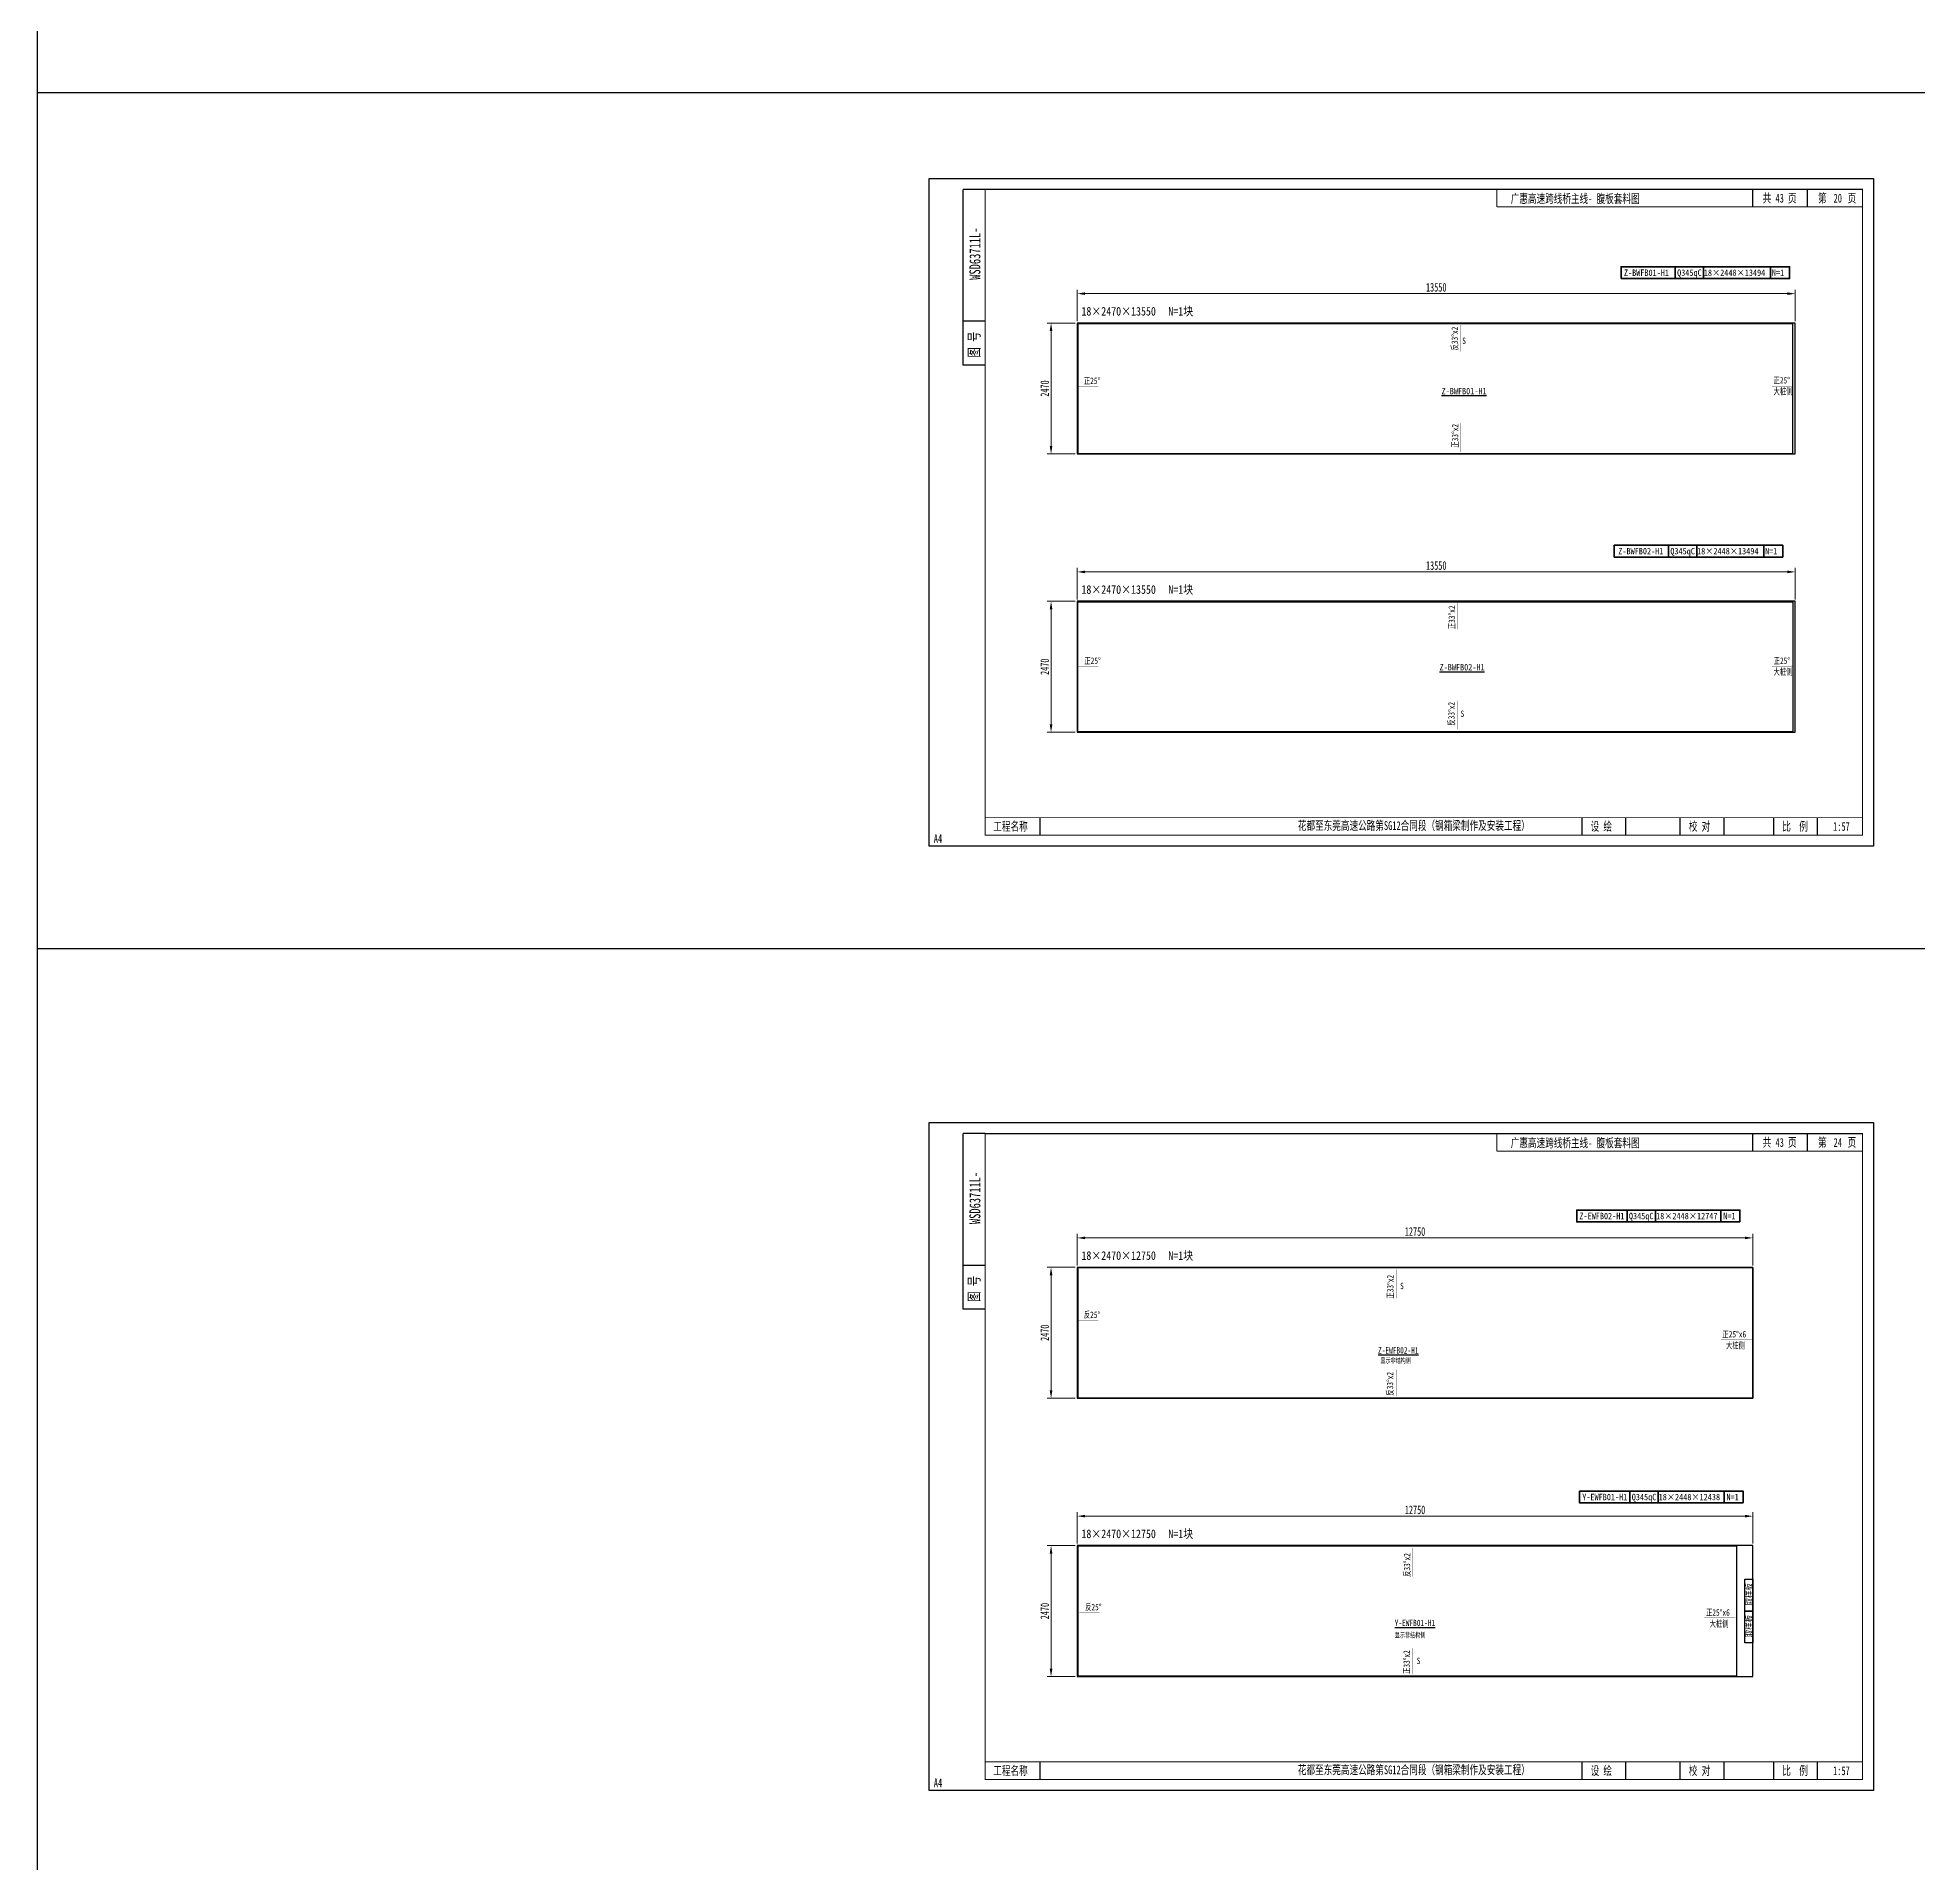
# Model space of a CAD drawing. Extents: x 1629247 to 2251351, y -601856 to -65897.
# Drawn here: x 1852530 to 1888018, y -532712 to -498264 of the extents above; entities that cross this region are included whole.
import ezdxf
from ezdxf.enums import TextEntityAlignment as Align

# ---------------------------------------------------------------- set-up
doc = ezdxf.new("R2010")
doc.units = 0
doc.header["$LTSCALE"] = 2
doc.header["$MEASUREMENT"] = 0
doc.header["$PDMODE"] = 35
doc.header["$PDSIZE"] = 50
doc.linetypes.add('PHANTOM', pattern=[63.5, 31.75, -6.35, 6.35, -6.35, 6.35, -6.35])
doc.layers.get('0').update_dxf_attribs({"linetype": 'CONTINUOUS'})
doc.layers.get('Defpoints').update_dxf_attribs({"linetype": 'CONTINUOUS'})
doc.layers.add('1图框轮廓', color=7, linetype='CONTINUOUS', lineweight=35)
doc.layers.add('标注层', color=3, linetype='CONTINUOUS', lineweight=13)
doc.layers.add('A3', color=7, linetype='CONTINUOUS')
doc.styles.add('仿宋', font='仿宋_GB2312_1.ttf', dxfattribs={"width": 0.7})
doc.dimstyles.new('标准标注样式-60', dxfattribs={"dimscale": 60, "dimtxt": 2.7, "dimasz": 2.5, "dimexe": 1.25, "dimexo": 0.625, "dimtad": 1, "dimdec": 0, "dimdsep": 46, "dimtxsty": '仿宋', "dimcen": 2.5, "dimclrd": 3, "dimclre": 3, "dimclrt": 4, "dimazin": 0, "dimtfac": 1, "dimtdec": 0, "dimtmove": 0, "dimatfit": 3, "dimfxl": 1.25, "dimlwd": 13, "dimlwe": 13, "dimarcsym": 0})

# ---------------------------------------------------------------- blocks, each defined once
blk = doc.blocks.new('*D345')
at = {"color": 3, "lineweight": 13, "ltscale": 3}
for p, q in [((1872146, -503612), (1872146, -503020)), ((1885696, -503612), (1885696, -503020))]:
    blk.add_line(p, q, dxfattribs=at)
at = {"color": 3, "linetype": 'ByBlock', "lineweight": 13, "ltscale": 3}
blk.add_line((1885546, -503095), (1872296, -503095), dxfattribs=at)
at = {"color": 3, "ltscale": 3}
for points in [[(1872296, -503070), (1872296, -503120), (1872146, -503095)], [(1885546, -503070), (1885546, -503120), (1885696, -503095)]]:
    blk.add_solid(points, dxfattribs=at)
at = {"layer": 'Defpoints', "color": 0, "ltscale": 3}
for p in [(1872146, -503095), (1872146, -503650), (1885696, -503650)]:
    blk.add_point(p, dxfattribs=at)
at = {"color": 4, "ltscale": 3, "insert": (1878921, -502976), "char_height": 162, "attachment_point": 5, "style": '仿宋'}
blk.add_mtext('13550', dxfattribs=at)
blk = doc.blocks.new('*D346')
at = {"color": 3, "lineweight": 13, "ltscale": 3}
for p, q in [((1872109, -503650), (1871578, -503650)), ((1872109, -506120), (1871578, -506120))]:
    blk.add_line(p, q, dxfattribs=at)
at = {"color": 3, "linetype": 'ByBlock', "lineweight": 13, "ltscale": 3}
blk.add_line((1871653, -503800), (1871653, -505970), dxfattribs=at)
at = {"color": 3, "ltscale": 3}
for points in [[(1871628, -503800), (1871678, -503800), (1871653, -503650)], [(1871628, -505970), (1871678, -505970), (1871653, -506120)]]:
    blk.add_solid(points, dxfattribs=at)
at = {"layer": 'Defpoints', "color": 0, "ltscale": 3}
for p in [(1872146, -503650), (1871653, -506120), (1872146, -506120)]:
    blk.add_point(p, dxfattribs=at)
at = {"color": 4, "ltscale": 3, "insert": (1871535, -504885), "char_height": 162, "attachment_point": 5, "rotation": 90, "style": '仿宋'}
blk.add_mtext('2470', dxfattribs=at)
blk = doc.blocks.new('tukuangA4-')
at = {"layer": 'A3'}
for p, q in [((537, 7565), (537, 10327)), ((882, 10327), (537, 10327)), ((12951, 10051), (12951, 10327)), ((13814, 10051), (13814, 10327)), ((882, 8256), (537, 8256)), ((882, 7565), (537, 7565)), ((1745, 173), (1745, 449)), ((10266, 173), (10266, 449)), ((10957, 173), (10957, 449)), ((11811, 173), (11811, 449)), ((12502, 173), (12502, 449)), ((13280, 173), (13280, 449)), ((13971, 173), (13971, 449))]:
    blk.add_line(p, q, dxfattribs=at)
blk.add_lwpolyline([(14850, 10500), (14850, 0), (0, 0), (0, 10500)], close=True, dxfattribs=at)
for points, const_width in [([(882, 10327), (14677, 10327), (14677, 173), (882, 173), (882, 10327)], 17.3), ([(8927, 10051), (8927, 10327)], 13.8), ([(8927, 10051), (14677, 10051)], 13.8), ([(882, 449), (14677, 449)], 13.8)]:
    blk.add_lwpolyline(points, dxfattribs=dict(at, const_width=const_width))
at = {"layer": 'A3', "color": 7, "linetype": 'Continuous', "style": '仿宋', "width": 0.7}
for s, p in [('共    页', (13106, 10120)), ('第     页', (13977, 10120)), ('工程名称', (1009, 242)), ('花都至东莞高速公路第SG12合同段（钢箱梁制作及安装工程）', (5798, 255)), ('设 绘', (10401, 242)), ('校 对', (11946, 242)), ('比  例', (13415, 242))]:
    blk.add_text(s, height=138.1, dxfattribs=at).set_placement(p)
blk.add_text('WSD63711L-', height=172.6, rotation=90, dxfattribs=at).set_placement((806, 9316), align=Align.CENTER)
blk.add_text('图 号', height=172.6, rotation=90, dxfattribs=at).set_placement((793, 7681))
blk.add_text('A4', height=138.1, dxfattribs=at).set_placement((139, 50), align=Align.CENTER)
blk = doc.blocks.new('*D347')
at = {"color": 3, "lineweight": 13, "ltscale": 3}
for p, q in [((1872146, -508863), (1872146, -508270)), ((1885696, -508863), (1885696, -508270))]:
    blk.add_line(p, q, dxfattribs=at)
at = {"color": 3, "linetype": 'ByBlock', "lineweight": 13, "ltscale": 3}
blk.add_line((1885546, -508345), (1872296, -508345), dxfattribs=at)
at = {"color": 3, "ltscale": 3}
for points in [[(1872296, -508320), (1872296, -508370), (1872146, -508345)], [(1885546, -508320), (1885546, -508370), (1885696, -508345)]]:
    blk.add_solid(points, dxfattribs=at)
at = {"layer": 'Defpoints', "color": 0, "ltscale": 3}
for p in [(1872146, -508345), (1872146, -508900), (1885696, -508900)]:
    blk.add_point(p, dxfattribs=at)
at = {"color": 4, "ltscale": 3, "insert": (1878921, -508226), "char_height": 162, "attachment_point": 5, "style": '仿宋'}
blk.add_mtext('13550', dxfattribs=at)
blk = doc.blocks.new('*D348')
at = {"color": 3, "lineweight": 13, "ltscale": 3}
for p, q in [((1872109, -508900), (1871578, -508900)), ((1872109, -511370), (1871578, -511370))]:
    blk.add_line(p, q, dxfattribs=at)
at = {"color": 3, "linetype": 'ByBlock', "lineweight": 13, "ltscale": 3}
blk.add_line((1871653, -509050), (1871653, -511220), dxfattribs=at)
at = {"color": 3, "ltscale": 3}
for points in [[(1871628, -509050), (1871678, -509050), (1871653, -508900)], [(1871628, -511220), (1871678, -511220), (1871653, -511370)]]:
    blk.add_solid(points, dxfattribs=at)
at = {"layer": 'Defpoints', "color": 0, "ltscale": 3}
for p in [(1872146, -508900), (1871653, -511370), (1872146, -511370)]:
    blk.add_point(p, dxfattribs=at)
at = {"color": 4, "ltscale": 3, "insert": (1871535, -510135), "char_height": 162, "attachment_point": 5, "rotation": 90, "style": '仿宋'}
blk.add_mtext('2470', dxfattribs=at)
blk = doc.blocks.new('*D361')
at = {"color": 3, "lineweight": 13, "ltscale": 3}
for p, q in [((1872146, -521429), (1872146, -520836)), ((1884896, -521429), (1884896, -520836))]:
    blk.add_line(p, q, dxfattribs=at)
at = {"color": 3, "linetype": 'ByBlock', "lineweight": 13, "ltscale": 3}
blk.add_line((1884746, -520911), (1872296, -520911), dxfattribs=at)
at = {"color": 3, "ltscale": 3}
for points in [[(1872296, -520886), (1872296, -520936), (1872146, -520911)], [(1884746, -520886), (1884746, -520936), (1884896, -520911)]]:
    blk.add_solid(points, dxfattribs=at)
at = {"layer": 'Defpoints', "color": 0, "ltscale": 3}
for p in [(1872146, -520911), (1872146, -521466), (1884896, -521466)]:
    blk.add_point(p, dxfattribs=at)
at = {"color": 4, "ltscale": 3, "insert": (1878521, -520792), "char_height": 162, "attachment_point": 5, "style": '仿宋'}
blk.add_mtext('12750', dxfattribs=at)
blk = doc.blocks.new('*D362')
at = {"color": 3, "lineweight": 13, "ltscale": 3}
for p, q in [((1872109, -521466), (1871578, -521466)), ((1872109, -523936), (1871578, -523936))]:
    blk.add_line(p, q, dxfattribs=at)
at = {"color": 3, "linetype": 'ByBlock', "lineweight": 13, "ltscale": 3}
blk.add_line((1871653, -521616), (1871653, -523786), dxfattribs=at)
at = {"color": 3, "ltscale": 3}
for points in [[(1871628, -521616), (1871678, -521616), (1871653, -521466)], [(1871628, -523786), (1871678, -523786), (1871653, -523936)]]:
    blk.add_solid(points, dxfattribs=at)
at = {"layer": 'Defpoints', "color": 0, "ltscale": 3}
for p in [(1872146, -521466), (1871653, -523936), (1872146, -523936)]:
    blk.add_point(p, dxfattribs=at)
at = {"color": 4, "ltscale": 3, "insert": (1871535, -522701), "char_height": 162, "attachment_point": 5, "rotation": 90, "style": '仿宋'}
blk.add_mtext('2470', dxfattribs=at)
blk = doc.blocks.new('*D363')
at = {"color": 3, "lineweight": 13, "ltscale": 3}
for p, q in [((1872146, -526679), (1872146, -526086)), ((1884896, -526679), (1884896, -526086))]:
    blk.add_line(p, q, dxfattribs=at)
at = {"color": 3, "linetype": 'ByBlock', "lineweight": 13, "ltscale": 3}
blk.add_line((1884746, -526161), (1872296, -526161), dxfattribs=at)
at = {"color": 3, "ltscale": 3}
for points in [[(1872296, -526136), (1872296, -526186), (1872146, -526161)], [(1884746, -526136), (1884746, -526186), (1884896, -526161)]]:
    blk.add_solid(points, dxfattribs=at)
at = {"layer": 'Defpoints', "color": 0, "ltscale": 3}
for p in [(1872146, -526161), (1872146, -526717), (1884896, -526717)]:
    blk.add_point(p, dxfattribs=at)
at = {"color": 4, "ltscale": 3, "insert": (1878521, -526043), "char_height": 162, "attachment_point": 5, "style": '仿宋'}
blk.add_mtext('12750', dxfattribs=at)
blk = doc.blocks.new('*D364')
at = {"color": 3, "lineweight": 13, "ltscale": 3}
for p, q in [((1872109, -526717), (1871578, -526717)), ((1872109, -529187), (1871578, -529187))]:
    blk.add_line(p, q, dxfattribs=at)
at = {"color": 3, "linetype": 'ByBlock', "lineweight": 13, "ltscale": 3}
blk.add_line((1871653, -526867), (1871653, -529037), dxfattribs=at)
at = {"color": 3, "ltscale": 3}
for points in [[(1871628, -526867), (1871678, -526867), (1871653, -526717)], [(1871628, -529037), (1871678, -529037), (1871653, -529187)]]:
    blk.add_solid(points, dxfattribs=at)
at = {"layer": 'Defpoints', "color": 0, "ltscale": 3}
for p in [(1872146, -526717), (1871653, -529187), (1872146, -529187)]:
    blk.add_point(p, dxfattribs=at)
at = {"color": 4, "ltscale": 3, "insert": (1871535, -527952), "char_height": 162, "attachment_point": 5, "rotation": 90, "style": '仿宋'}
blk.add_mtext('2470', dxfattribs=at)

msp = doc.modelspace()

# ---------------------------------------------------------------- linework, layer by layer
at = {"color": 8, "ltscale": 3}
for p, q in [((1852530.5, -499301.2), (2049720.8, -499301.2)), ((1852530.5, -515450.2), (2049720.8, -515450.2))]:
    msp.add_line(p, q, dxfattribs=at)
for points in [[(1852530.5, -417867.6), (2049720.8, -417867.6), (2049720.8, -587413.7), (1852530.5, -587413.7)], [(1872146.3, -506120), (1885696.3, -506120), (1885696.3, -503650), (1872146.3, -503650)], [(1872146.3, -511370.2), (1885696.3, -511370.2), (1885696.3, -508900.2), (1872146.3, -508900.2)], [(1872146.3, -523936.3), (1884896.3, -523936.3), (1884896.3, -521466.3), (1872146.3, -521466.3)], [(1872146.3, -529186.6), (1884896.3, -529186.6), (1884896.3, -526716.6), (1872146.3, -526716.6)], [(1884746.3, -527351.6), (1884896.3, -527351.6), (1884896.3, -527951.6), (1884746.3, -527951.6)], [(1884746.3, -527951.6), (1884896.3, -527951.6), (1884896.3, -528551.6), (1884746.3, -528551.6)]]:
    msp.add_lwpolyline(points, close=True, dxfattribs=at)
at = {"color": 1, "ltscale": 3}
for points in [[(1872156.3, -506110), (1885650.3, -506110), (1885650.3, -503662), (1872156.3, -503662)], [(1872156.3, -508912.2), (1885650.3, -508912.2), (1885650.3, -511360.2), (1872156.3, -511360.2)], [(1872156.3, -523926.3), (1884903.3, -523926.3), (1884903.3, -521478.3), (1872156.3, -521478.3)], [(1872156.3, -529176.6), (1884594.5, -529176.6), (1884594.5, -526728.6), (1872156.3, -526728.6)]]:
    msp.add_lwpolyline(points, close=True, dxfattribs=at)
at = {"layer": '1图框轮廓', "color": 30, "ltscale": 3}
for p, q in [((1883430.6, -502812.3), (1883430.6, -502587.3)), ((1883965.1, -502812.3), (1883965.1, -502587.3)), ((1885228.1, -502812.3), (1885228.1, -502587.3)), ((1883303, -508065.8), (1883303, -507840.8)), ((1883837.5, -508065.8), (1883837.5, -507840.8)), ((1885100.5, -508065.8), (1885100.5, -507840.8)), ((1882520.7, -520385.2), (1882520.7, -520610.2)), ((1883055.2, -520610.2), (1883055.2, -520385.2)), ((1884289.9, -520385.2), (1884289.9, -520610.2)), ((1882574.6, -525687.4), (1882574.6, -525912.4)), ((1883109.1, -525912.4), (1883109.1, -525687.4)), ((1884350.7, -525687.4), (1884350.7, -525912.4))]:
    msp.add_line(p, q, dxfattribs=at)
for points in [[(1882407.2, -502812.3), (1885588.1, -502812.3), (1885588.1, -502587.3), (1882407.2, -502587.3)], [(1882279.6, -508065.8), (1885460.5, -508065.8), (1885460.5, -507840.8), (1882279.6, -507840.8)], [(1884649.9, -520610.2), (1881572.4, -520610.2), (1881572.4, -520385.2), (1884649.9, -520385.2)], [(1884710.7, -525912.4), (1881626.4, -525912.4), (1881626.4, -525687.4), (1884710.7, -525687.4)]]:
    msp.add_lwpolyline(points, close=True, dxfattribs=at)
at = {"layer": '标注层', "color": 42}
for points in [[(1879385.5, -503686.2, 0, 25, 0), (1879385.5, -503761, 5, 5, 0), (1879385.5, -504192.1, 5, 5, 0)], [(1872156.3, -504854.5, 0, 25, 0), (1872231.1, -504854.5, 5, 5, 0), (1872547.6, -504854.5, 5, 5, 0)], [(1885650.3, -504845.8, 0, 25, 0), (1885575.5, -504845.8, 5, 5, 0), (1885258.9, -504845.8, 5, 5, 0)], [(1879385.5, -506085.7, 0, 25, 0), (1879385.5, -506010.9, 5, 5, 0), (1879385.5, -505537.3, 5, 5, 0)], [(1879323.2, -508923.7, 0, 25, 0), (1879323.2, -508998.5, 5, 5, 0), (1879323.2, -509429.5, 5, 5, 0)], [(1872156.3, -510136.2, 0, 25, 0), (1872231.1, -510136.2, 5, 5, 0), (1872547.6, -510136.2, 5, 5, 0)], [(1885650.3, -510136.2, 0, 25, 0), (1885575.5, -510136.2, 5, 5, 0), (1885258.9, -510136.2, 5, 5, 0)], [(1879323.2, -511323.2, 0, 25, 0), (1879323.2, -511248.4, 5, 5, 0), (1879323.2, -510774.8, 5, 5, 0)], [(1878163.9, -521502.5, 0, 25, 0), (1878163.9, -521577.4, 5, 5, 0), (1878163.9, -522050.9, 5, 5, 0)], [(1872156.3, -522467.4, 0, 25, 0), (1872231.1, -522467.4, 5, 5, 0), (1872547.6, -522467.4, 5, 5, 0)], [(1884881.9, -522821.7, 0, 25, 0), (1884807.1, -522821.7, 5, 5, 0), (1884291.1, -522821.7, 5, 5, 0)], [(1878163.9, -523902, 0, 25, 0), (1878163.9, -523827.2, 5, 5, 0), (1878163.9, -523396.2, 5, 5, 0)], [(1878478.2, -526752.8, 0, 25, 0), (1878478.2, -526827.6, 5, 5, 0), (1878478.2, -527301.2, 5, 5, 0)], [(1872180.7, -527984, 0, 25, 0), (1872255.6, -527984, 5, 5, 0), (1872572.1, -527984, 5, 5, 0)], [(1884573.1, -528072, 0, 25, 0), (1884498.3, -528072, 5, 5, 0), (1883982.3, -528072, 5, 5, 0)], [(1878478.2, -529152.3, 0, 25, 0), (1878478.2, -529077.5, 5, 5, 0), (1878478.2, -528646.5, 5, 5, 0)]]:
    msp.add_lwpolyline(points, format="xyseb", dxfattribs=at)

# ---------------------------------------------------------------- block references
at = {"color": 8, "xscale": 1.19999999999709, "yscale": 1.200000000000728, "zscale": 1.2}
for p in [(1869352.2, -513520), (1869352.2, -531336.3)]:
    msp.add_blockref('tukuangA4-', p, dxfattribs=at)

# ---------------------------------------------------------------- texts
at = {"color": 7, "style": '仿宋', "width": 0.85}
for s, p in [('Z-BWFB01-H1', (1882887.7, -502699.8)), ('Q345qC', (1883697.9, -502699.8)), ('N=1 ', (1885408.1, -502699.8)), ('Z-BWFB02-H1', (1882781.5, -507953.3)), ('Q345qC', (1883570.2, -507953.3)), ('N=1 ', (1885280.5, -507953.3)), ('Z-EWFB02-H1', (1882047.2, -520497.7)), ('Q345qC', (1882788, -520497.7)), ('18×2448×12747', (1883648.2, -520497.7)), ('N=1 ', (1884490.9, -520497.7)), ('Y-EWFB01-H1', (1882101.2, -525799.9)), ('Q345qC', (1882841.9, -525799.9)), ('18×2448×12438', (1883697.3, -525799.9)), ('N=1 ', (1884551.8, -525799.9))]:
    msp.add_text(s, height=121.5, dxfattribs=at).set_placement(p, align=Align.MIDDLE_CENTER)
for p in [(1883969.6, -502699.8), (1883842, -507953.3)]:
    msp.add_text('18×2448×13494', height=121.5, dxfattribs=at).set_placement(p, align=Align.MIDDLE_LEFT)
for s, p in [('18×2470×13550', (1872225.7, -503508.5)), ('N=1块', (1873866.6, -503508.5)), ('18×2470×13550', (1872225.7, -508758.8)), ('N=1块', (1873866.6, -508758.8)), ('18×2470×12750', (1872225.7, -521324.9)), ('N=1块', (1873866.6, -521324.9)), ('18×2470×12750', (1872225.7, -526575.2)), ('N=1块', (1873866.6, -526575.2))]:
    msp.add_text(s, height=162, dxfattribs=at).set_placement(p)
at = {"color": 6, "style": '仿宋', "width": 0.85}
for s, p in [('%%UZ-BWFB01-H1', (1879446.3, -504933.6)), ('%%UZ-BWFB02-H1', (1879408.8, -510143.1))]:
    msp.add_text(s, height=121.5, dxfattribs=at).set_placement(p, align=Align.MIDDLE_CENTER)
at = {"color": 6, "linetype": 'PHANTOM', "ltscale": 10, "style": '仿宋', "width": 0.7}
for s, p in [('%%UZ-EWFB02-H1', (1877823, -523092.6)), ('%%UY-EWFB01-H1', (1878137.4, -528236.2))]:
    msp.add_text(s, height=121.5, dxfattribs=at).set_placement(p)
at = {"color": 152, "linetype": 'PHANTOM', "ltscale": 10, "style": '仿宋', "width": 0.7}
for p in [(1877869.2, -523273.4), (1878141.7, -528453.1)]:
    msp.add_text('显示非结构侧', height=97.2, dxfattribs=at).set_placement(p)
at = {"color": 7, "style": '仿宋', "width": 0.85}
for p in [(1884882.1, -527846.3), (1884882.1, -528446.3)]:
    msp.add_text('取样板', height=118.12, rotation=90, dxfattribs=at).set_placement(p)
at = {"layer": 'A3', "color": 6, "linetype": 'Continuous', "style": '仿宋', "width": 0.7}
for p in [(1880326, -501385.7), (1880326, -519202)]:
    msp.add_text('广惠高速跨线桥主线- 腹板套料图', height=165.714, dxfattribs=at).set_placement(p)
at = {"layer": 'A3', "color": 1, "linetype": 'Continuous', "style": '仿宋', "width": 0.7}
for s, p in [('43', (1885322.7, -501376.4)), ('20', (1886418.8, -501376.4)), ('43', (1885322.7, -519192.7)), ('24', (1886418.8, -519192.7))]:
    msp.add_text(s, height=165.71, dxfattribs=at).set_placement(p)
at = {"layer": 'A3', "color": 7, "linetype": 'Continuous', "style": '仿宋', "width": 0.7}
for p in [(1886408.2, -513230.1), (1886408.2, -531046.5)]:
    msp.add_text('1:57', height=165.71, dxfattribs=at).set_placement(p)
at = {"layer": '标注层', "color": 42, "style": '仿宋', "width": 0.7}
for s, p in [('反33%%Dx2', (1879329.9, -504166.1)), ('正33%%Dx2', (1879336.6, -506000.6)), ('正33%%Dx2', (1879274.4, -509425.7)), ('反33%%Dx2', (1879267.6, -511245.8)), ('正33%%Dx2', (1878115, -522056.1)), ('反33%%Dx2', (1878108.3, -523887.4)), ('反33%%Dx2', (1878429.4, -527306.4)), ('正33%%Dx2', (1878422.7, -529137.7))]:
    msp.add_text(s, height=121.5, rotation=90, dxfattribs=at).set_placement(p)
for s, p in [('S', (1879411.1, -504044.6)), ('正25%%D', (1872271.6, -504798.9)), ('大桩侧', (1885285.1, -504999.4)), ('正25%%D', (1885284.9, -504790.2)), ('正25%%D', (1872282.3, -510080.7)), ('正25%%D', (1885287.8, -510080.7)), ('大桩侧', (1885285.1, -510289.8)), ('S', (1879379.4, -511081.7)), ('S', (1878239.1, -521878.4)), ('反25%%D', (1872271.6, -522420.7)), ('正25%%Dx6', (1884320.9, -522788.6)), ('大桩侧', (1884388, -523000.7)), ('反25%%D', (1872296, -527937.3)), ('正25%%Dx6', (1884012.1, -528038.8)), ('大桩侧', (1884079.2, -528251)), ('S', (1878553.4, -528951.9))]:
    msp.add_text(s, height=121.5, dxfattribs=at).set_placement(p)

# ---------------------------------------------------------------- dimensions: what is measured, and where the dimension line sits
at = {"color": 8, "ltscale": 3}
for base, p1, p2, picture, middle in [((1872146.3, -503094.5), (1885696.3, -503650), (1872146.3, -503650), '*D345', (1878921.3, -502976)), ((1872146.3, -508344.8), (1885696.3, -508900.2), (1872146.3, -508900.2), '*D347', (1878921.3, -508226.3)), ((1872146.3, -520910.8), (1884896.3, -521466.3), (1872146.3, -521466.3), '*D361', (1878521.3, -520792.3)), ((1872146.3, -526161.1), (1884896.3, -526716.6), (1872146.3, -526716.6), '*D363', (1878521.3, -526042.6))]:
    dim = msp.add_linear_dim(base=base, p1=p1, p2=p2, dimstyle='标准标注样式-60', dxfattribs=at)
    dim.commit()
    dim.dimension.update_dxf_attribs({"geometry": picture, "text_midpoint": middle})
for base, p1, p2, picture, middle in [((1871653.3, -506120), (1872146.3, -503650), (1872146.3, -506120), '*D346', (1871534.8, -504885)), ((1871653.3, -511370.2), (1872146.3, -508900.2), (1872146.3, -511370.2), '*D348', (1871534.8, -510135.2)), ((1871653.3, -523936.3), (1872146.3, -521466.3), (1872146.3, -523936.3), '*D362', (1871534.8, -522701.3)), ((1871653.3, -529186.6), (1872146.3, -526716.6), (1872146.3, -529186.6), '*D364', (1871534.8, -527951.6))]:
    dim = msp.add_linear_dim(base=base, p1=p1, p2=p2, angle=90, dimstyle='标准标注样式-60', dxfattribs=at)
    dim.commit()
    dim.dimension.update_dxf_attribs({"geometry": picture, "text_midpoint": middle})

doc.saveas('drawing.dxf')
